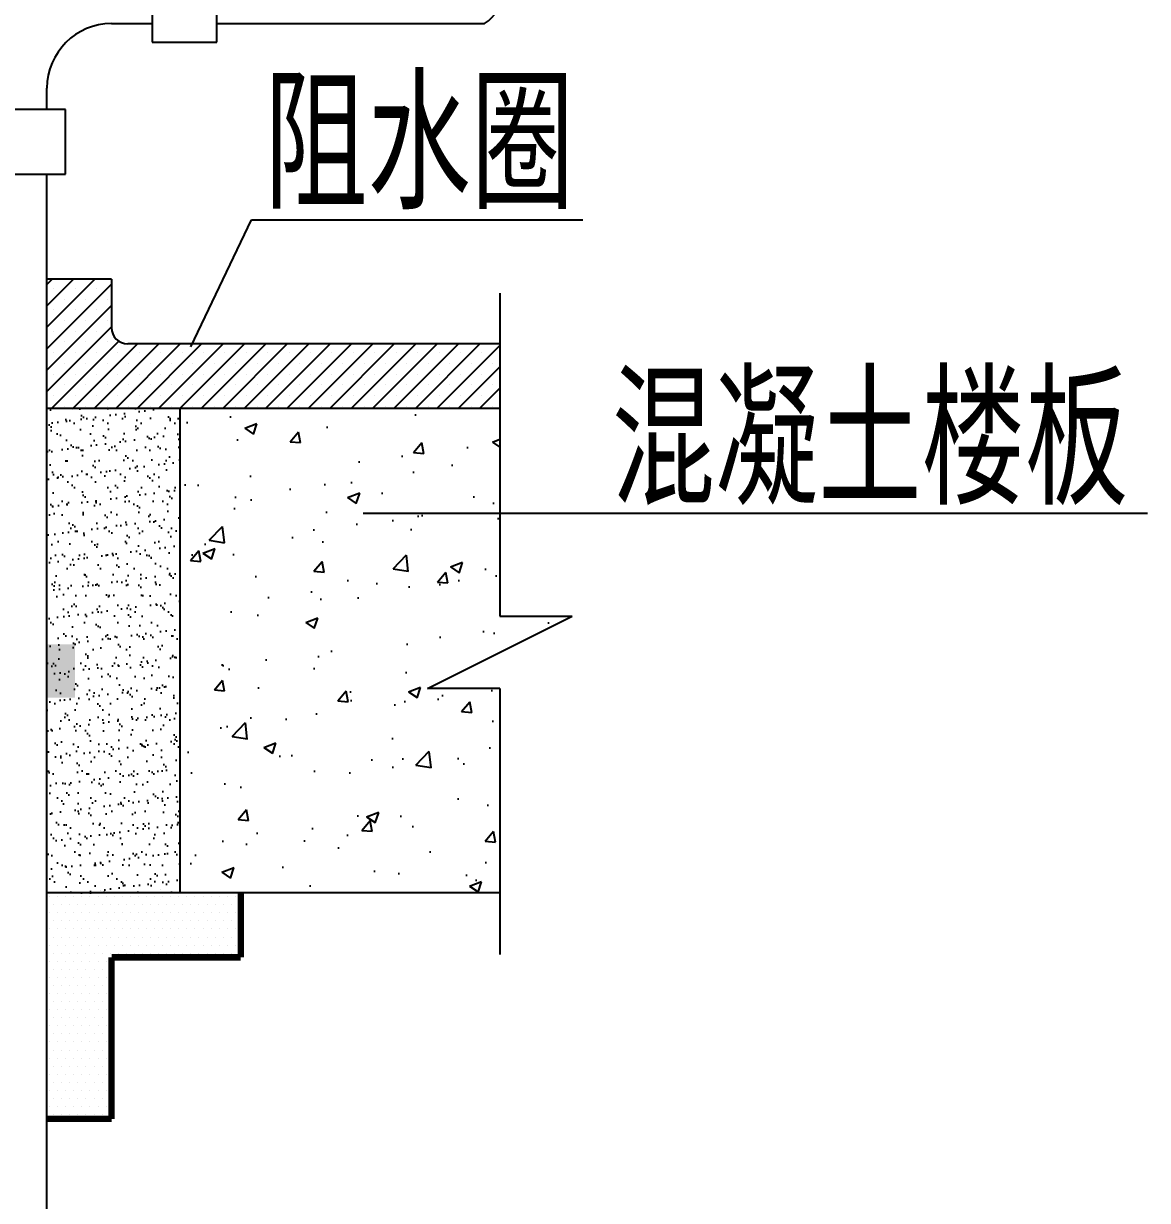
# Model space of a CAD drawing. Extents: x 1616582 to 1680868, y -138606 to -93201.
# Drawn here: x 1628031 to 1633252, y -130893 to -125426 of the extents above; entities that cross this region are included whole.
import ezdxf

# ---------------------------------------------------------------- set-up
doc = ezdxf.new("R2010")
doc.units = 0
doc.header["$LTSCALE"] = 35
doc.header["$MEASUREMENT"] = 0
doc.layers.get('0').update_dxf_attribs({"linetype": 'CONTINUOUS'})
for name, color, linetype in [('0P', 7, 'CONTINUOUS'), ('HZ', 3, 'CONTINUOUS'), ('WALL', 51, 'CONTINUOUS')]:
    doc.layers.add(name, color=color, linetype=linetype)
doc.styles.add('HZ', font='romant.shx', dxfattribs={"width": 0.8, "bigfont": 'hztxt.shx'})

msp = doc.modelspace()

# ---------------------------------------------------------------- hatches: boundary and pattern name
at = {"layer": '0P'}
h = msp.add_hatch(dxfattribs=at)
h.set_pattern_fill('AR-CONC', color=256, scale=80, style=0)
h.set_pattern_definition([(50, (-64729.44, -33630.75), (573.80815, -50.20171), [60, -660]), (355, (-64729.44, -33630.75), (-111.00107, 601.7537), [48, -528]), (100.4514, (-64681.6, -33634.93), (462.8075, 551.55163), [50.99215, -560.91369]), (46.1842, (-64729.44, -33470.75), (853.79284, -132.4152), [90, -990]), (96.6356, (-64658.3, -33481.8), (747.73016, 779.2943), [76.48823, -841.3704]), (351.1842, (-64729.44, -33470.75), (747.72956, 779.2949), [72, -792]), (21, (-64649.44, -33510.75), (477.52564, -322.09511), [60, -660]), (326, (-64649.44, -33510.75), (194.65227, 580.12004), [48, -528]), (71.4514, (-64609.65, -33537.6), (672.1781, 258.0244), [50.99215, -560.91369]), (37.5, (-64729.44, -33630.75), (9.727884, 266.315083), [0, -521.6, 0, -536, 0, -530]), (7.5, (-64729.44, -33630.75), (210.45563, 315.52937), [0, -305.6, 0, -509.6, 0, -202]), (327.5, (-64907.84, -33630.75), (427.05795, -18.043897), [0, -200, 0, -624, 0, -828]), (317.5, (-64987.84, -33630.75), (466.548935, 80.083986), [0, -260, 0, -414.4, 0, -588])])
h.paths.add_polyline_path([(1626194.8, -127213.5), (1624806, -127213.5), (1624806, -128178), (1625142, -128178), (1624522.7, -128487.6), (1624496.4, -128514), (1624806, -128514), (1624806, -129463.5), (1626194.8, -129463.5)])
h.paths.add_polyline_path([(1629906.8, -128514), (1630578.8, -128178), (1630242.8, -128178), (1630242.8, -127213.5), (1628757.2, -127213.5), (1628757.2, -129463.5), (1630242.8, -129463.5), (1630242.8, -128514)])
h = msp.add_hatch(dxfattribs=at)
h.set_pattern_fill('AR-SAND', color=256, scale=50, style=0)
h.set_pattern_definition([(37.5, (-64729.444, -33630.75), (-3.149668, 96.3411885), [0, -76, 0, -85, 0, -81.25]), (7.5, (-64729.44, -33630.75), (88.488835, 141.107303), [0, -41, 0, -68.5, 0, -26.25]), (327.5, (-64790.944, -33630.75), (155.707093, 0.2829527), [0, -25, 0, -90, 0, -117.5]), (317.5, (-64790.94, -33630.75), (150.30633, 43.883778), [0, -12.5, 0, -59, 0, -67.5])])
h.paths.add_polyline_path([(1626194.8, -129463.5), (1626812.3, -129463.5), (1626812.3, -127213.5), (1626194.8, -127213.5)])
h.paths.add_polyline_path([(1628757.2, -127213.5), (1628139.8, -127213.5), (1628139.8, -129463.5), (1628757.2, -129463.5)])
msp.add_hatch(color=256, dxfattribs=at).paths.add_polyline_path([(1628269.3, -128309), (1628139.5, -128309), (1628139.5, -128557.2), (1628269.3, -128557.2)])

# ---------------------------------------------------------------- linework, layer by layer
for p, q in [((1628808, -126926.7), (1629090.1, -126337.6)), ((1629090.1, -126337.6), (1630629.2, -126337.6)), ((1629607.9, -127700.1), (1633251.6, -127700.1))]:
    msp.add_line(p, q)
msp.add_arc((1630083.4, -125280.1), 170.3, 301.3018, 58.6982)
for p, q in [((1628628.6, -124712.3), (1628628.6, -125512.3)), ((1628928.6, -125512.3), (1628928.6, -124712.3)), ((1628439.8, -125425.6), (1628628.6, -125425.6)), ((1628928.6, -125425.6), (1630171.9, -125425.6)), ((1628628.6, -125512.3), (1628928.6, -125512.3)), ((1628139.8, -125825.6), (1628139.8, -125725.6)), ((1628226, -125825.6), (1626726, -125825.6)), ((1628226, -126125.6), (1628226, -125825.6)), ((1626726, -126125.6), (1628226, -126125.6)), ((1628139.8, -131034.3), (1628139.8, -126125.6)), ((1628757.2, -127213.5), (1628757.2, -129463.5))]:
    msp.add_line(p, q, dxfattribs=at)
msp.add_arc((1628439.8, -125725.6), 300, 90, 180, dxfattribs=at)
at = {"layer": 'WALL'}
for p, q in [((1628439.8, -126613.5), (1628139.8, -126613.5)), ((1628139.8, -126637.7), (1628163.9, -126613.5)), ((1628139.8, -126737.1), (1628263.4, -126613.5)), ((1628139.8, -126836.6), (1628362.8, -126613.5)), ((1628439.8, -126613.5), (1628439.8, -126838.5)), ((1628139.8, -126936), (1628439.8, -126636)), ((1628170.9, -126656.2), (1628170.9, -126656.2)), ((1628270.4, -126656.2), (1628270.4, -126656.2)), ((1628369.8, -126656.2), (1628369.8, -126656.2)), ((1628220.7, -126705.9), (1628220.7, -126705.9)), ((1628320.1, -126705.9), (1628320.1, -126705.9)), ((1628419.5, -126705.9), (1628419.5, -126705.9)), ((1630242.8, -126678.8), (1630242.8, -128178)), ((1628139.8, -127035.4), (1628439.8, -126735.4)), ((1628170.9, -126755.7), (1628170.9, -126755.7)), ((1628270.4, -126755.7), (1628270.4, -126755.7)), ((1628369.8, -126755.7), (1628369.8, -126755.7)), ((1628139.8, -127134.9), (1628439.8, -126834.9)), ((1628220.7, -126805.4), (1628220.7, -126805.4)), ((1628320.1, -126805.4), (1628320.1, -126805.4)), ((1628419.5, -126805.4), (1628419.5, -126805.4)), ((1628170.9, -126855.1), (1628170.9, -126855.1)), ((1628270.4, -126855.1), (1628270.4, -126855.1)), ((1628369.8, -126855.1), (1628369.8, -126855.1)), ((1628160.6, -127213.5), (1628473.2, -126900.9)), ((1628220.7, -126904.8), (1628220.7, -126904.8)), ((1628260, -127213.5), (1628560, -126913.5)), ((1628320.1, -126904.8), (1628320.1, -126904.8)), ((1628359.4, -127213.5), (1628659.4, -126913.5)), ((1628419.5, -126904.8), (1628419.5, -126904.8)), ((1628458.9, -127213.5), (1628758.9, -126913.5)), ((1630242.8, -126913.5), (1628514.8, -126913.5)), ((1628558.3, -127213.5), (1628858.3, -126913.5)), ((1628657.7, -127213.5), (1628957.7, -126913.5)), ((1628757.2, -127213.5), (1629057.2, -126913.5)), ((1628856.6, -127213.5), (1629156.6, -126913.5)), ((1628956.1, -127213.5), (1629256.1, -126913.5)), ((1629055.5, -127213.5), (1629355.5, -126913.5)), ((1629154.9, -127213.5), (1629454.9, -126913.5)), ((1629254.4, -127213.5), (1629554.4, -126913.5)), ((1629353.8, -127213.5), (1629653.8, -126913.5)), ((1629453.2, -127213.5), (1629753.2, -126913.5)), ((1629552.7, -127213.5), (1629852.7, -126913.5)), ((1629652.1, -127213.5), (1629952.1, -126913.5)), ((1629751.6, -127213.5), (1630051.6, -126913.5)), ((1629851, -127213.5), (1630151, -126913.5)), ((1629950.4, -127213.5), (1630242.8, -126921.2)), ((1628170.9, -126954.5), (1628170.9, -126954.5)), ((1628270.4, -126954.5), (1628270.4, -126954.5)), ((1628369.8, -126954.5), (1628369.8, -126954.5)), ((1628469.3, -126954.5), (1628469.3, -126954.5)), ((1628568.7, -126954.5), (1628568.7, -126954.5)), ((1628668.1, -126954.5), (1628668.1, -126954.5)), ((1628767.6, -126954.5), (1628767.6, -126954.5)), ((1628867, -126954.5), (1628867, -126954.5)), ((1628966.4, -126954.5), (1628966.4, -126954.5)), ((1629065.9, -126954.5), (1629065.9, -126954.5)), ((1629165.3, -126954.5), (1629165.3, -126954.5)), ((1629264.7, -126954.5), (1629264.7, -126954.5)), ((1629364.2, -126954.5), (1629364.2, -126954.5)), ((1629463.6, -126954.5), (1629463.6, -126954.5)), ((1629563.1, -126954.5), (1629563.1, -126954.5)), ((1629662.5, -126954.5), (1629662.5, -126954.5)), ((1629761.9, -126954.5), (1629761.9, -126954.5)), ((1629861.4, -126954.5), (1629861.4, -126954.5)), ((1629960.8, -126954.5), (1629960.8, -126954.5)), ((1630060.2, -126954.5), (1630060.2, -126954.5)), ((1630159.7, -126954.5), (1630159.7, -126954.5)), ((1628170.9, -127054), (1628170.9, -127054)), ((1628220.7, -127004.3), (1628220.7, -127004.3)), ((1628270.4, -127054), (1628270.4, -127054)), ((1628320.1, -127004.3), (1628320.1, -127004.3)), ((1628369.8, -127054), (1628369.8, -127054)), ((1628419.5, -127004.3), (1628419.5, -127004.3)), ((1628469.3, -127054), (1628469.3, -127054)), ((1628519, -127004.3), (1628519, -127004.3)), ((1628568.7, -127054), (1628568.7, -127054)), ((1628618.4, -127004.3), (1628618.4, -127004.3)), ((1628668.1, -127054), (1628668.1, -127054)), ((1628717.8, -127004.3), (1628717.8, -127004.3)), ((1628767.6, -127054), (1628767.6, -127054)), ((1628817.3, -127004.3), (1628817.3, -127004.3)), ((1628867, -127054), (1628867, -127054)), ((1628916.7, -127004.3), (1628916.7, -127004.3)), ((1628966.4, -127054), (1628966.4, -127054)), ((1629016.2, -127004.3), (1629016.2, -127004.3)), ((1629065.9, -127054), (1629065.9, -127054)), ((1629115.6, -127004.3), (1629115.6, -127004.3)), ((1629165.3, -127054), (1629165.3, -127054)), ((1629215, -127004.3), (1629215, -127004.3)), ((1629264.7, -127054), (1629264.7, -127054)), ((1629314.5, -127004.3), (1629314.5, -127004.3)), ((1629364.2, -127054), (1629364.2, -127054)), ((1629413.9, -127004.3), (1629413.9, -127004.3)), ((1629463.6, -127054), (1629463.6, -127054)), ((1629513.3, -127004.3), (1629513.3, -127004.3)), ((1629563.1, -127054), (1629563.1, -127054)), ((1629612.8, -127004.3), (1629612.8, -127004.3)), ((1629662.5, -127054), (1629662.5, -127054)), ((1629712.2, -127004.3), (1629712.2, -127004.3)), ((1629761.9, -127054), (1629761.9, -127054)), ((1629811.6, -127004.3), (1629811.6, -127004.3)), ((1629861.4, -127054), (1629861.4, -127054)), ((1629911.1, -127004.3), (1629911.1, -127004.3)), ((1629960.8, -127054), (1629960.8, -127054)), ((1630010.5, -127004.3), (1630010.5, -127004.3)), ((1630049.9, -127213.5), (1630242.8, -127020.6)), ((1630060.2, -127054), (1630060.2, -127054)), ((1630110, -127004.3), (1630110, -127004.3)), ((1630159.7, -127054), (1630159.7, -127054)), ((1630209.4, -127004.3), (1630209.4, -127004.3)), ((1628220.7, -127103.7), (1628220.7, -127103.7)), ((1628320.1, -127103.7), (1628320.1, -127103.7)), ((1628419.5, -127103.7), (1628419.5, -127103.7)), ((1628519, -127103.7), (1628519, -127103.7)), ((1628618.4, -127103.7), (1628618.4, -127103.7)), ((1628717.8, -127103.7), (1628717.8, -127103.7)), ((1628817.3, -127103.7), (1628817.3, -127103.7)), ((1628916.7, -127103.7), (1628916.7, -127103.7)), ((1629016.2, -127103.7), (1629016.2, -127103.7)), ((1629115.6, -127103.7), (1629115.6, -127103.7)), ((1629215, -127103.7), (1629215, -127103.7)), ((1629314.5, -127103.7), (1629314.5, -127103.7)), ((1629413.9, -127103.7), (1629413.9, -127103.7)), ((1629513.3, -127103.7), (1629513.3, -127103.7)), ((1629612.8, -127103.7), (1629612.8, -127103.7)), ((1629712.2, -127103.7), (1629712.2, -127103.7)), ((1629811.6, -127103.7), (1629811.6, -127103.7)), ((1629911.1, -127103.7), (1629911.1, -127103.7)), ((1630010.5, -127103.7), (1630010.5, -127103.7)), ((1630110, -127103.7), (1630110, -127103.7)), ((1630209.4, -127103.7), (1630209.4, -127103.7)), ((1628170.9, -127153.4), (1628170.9, -127153.4)), ((1628270.4, -127153.4), (1628270.4, -127153.4)), ((1628369.8, -127153.4), (1628369.8, -127153.4)), ((1628469.3, -127153.4), (1628469.3, -127153.4)), ((1628568.7, -127153.4), (1628568.7, -127153.4)), ((1628668.1, -127153.4), (1628668.1, -127153.4)), ((1628767.6, -127153.4), (1628767.6, -127153.4)), ((1628867, -127153.4), (1628867, -127153.4)), ((1628966.4, -127153.4), (1628966.4, -127153.4)), ((1629065.9, -127153.4), (1629065.9, -127153.4)), ((1629165.3, -127153.4), (1629165.3, -127153.4)), ((1629264.7, -127153.4), (1629264.7, -127153.4)), ((1629364.2, -127153.4), (1629364.2, -127153.4)), ((1629463.6, -127153.4), (1629463.6, -127153.4)), ((1629563.1, -127153.4), (1629563.1, -127153.4)), ((1629662.5, -127153.4), (1629662.5, -127153.4)), ((1629761.9, -127153.4), (1629761.9, -127153.4)), ((1629861.4, -127153.4), (1629861.4, -127153.4)), ((1629960.8, -127153.4), (1629960.8, -127153.4)), ((1630060.2, -127153.4), (1630060.2, -127153.4)), ((1630149.3, -127213.5), (1630242.8, -127120.1)), ((1630159.7, -127153.4), (1630159.7, -127153.4)), ((1630242.8, -127213.5), (1628139.8, -127213.5)), ((1628220.7, -127203.1), (1628220.7, -127203.1)), ((1628320.1, -127203.1), (1628320.1, -127203.1)), ((1628419.5, -127203.1), (1628419.5, -127203.1)), ((1628519, -127203.1), (1628519, -127203.1)), ((1628618.4, -127203.1), (1628618.4, -127203.1)), ((1628717.8, -127203.1), (1628717.8, -127203.1)), ((1628817.3, -127203.1), (1628817.3, -127203.1)), ((1628916.7, -127203.1), (1628916.7, -127203.1)), ((1629016.2, -127203.1), (1629016.2, -127203.1)), ((1629115.6, -127203.1), (1629115.6, -127203.1)), ((1629215, -127203.1), (1629215, -127203.1)), ((1629314.5, -127203.1), (1629314.5, -127203.1)), ((1629413.9, -127203.1), (1629413.9, -127203.1)), ((1629513.3, -127203.1), (1629513.3, -127203.1)), ((1629612.8, -127203.1), (1629612.8, -127203.1)), ((1629712.2, -127203.1), (1629712.2, -127203.1)), ((1629811.6, -127203.1), (1629811.6, -127203.1)), ((1629911.1, -127203.1), (1629911.1, -127203.1)), ((1630010.5, -127203.1), (1630010.5, -127203.1)), ((1630110, -127203.1), (1630110, -127203.1)), ((1630209.4, -127203.1), (1630209.4, -127203.1)), ((1628259, -127220.2), (1628259, -127220.2)), ((1629906.8, -128514), (1630578.8, -128178)), ((1630242.8, -128178), (1630578.8, -128178)), ((1630277.8, -128328.1), (1630277.8, -128328.1)), ((1630242.8, -128514), (1629906.8, -128514)), ((1630242.8, -128514), (1630242.8, -129750.6)), ((1628387.4, -129450.7), (1628387.4, -129450.7)), ((1628667.6, -129450.2), (1628667.6, -129450.2)), ((1630242.8, -129463.5), (1628139.8, -129463.5)), ((1628152.1, -129481.3), (1628152.1, -129481.3)), ((1628189.6, -129481.3), (1628189.6, -129481.3)), ((1628227.1, -129481.3), (1628227.1, -129481.3)), ((1628264.6, -129481.3), (1628264.6, -129481.3)), ((1628302.1, -129481.3), (1628302.1, -129481.3)), ((1628339.6, -129481.3), (1628339.6, -129481.3)), ((1628377.1, -129481.3), (1628377.1, -129481.3)), ((1628414.6, -129481.3), (1628414.6, -129481.3)), ((1628452.1, -129481.3), (1628452.1, -129481.3)), ((1628489.6, -129481.3), (1628489.6, -129481.3)), ((1628527.1, -129481.3), (1628527.1, -129481.3)), ((1628564.6, -129481.3), (1628564.6, -129481.3)), ((1628602.1, -129481.3), (1628602.1, -129481.3)), ((1628639.6, -129481.3), (1628639.6, -129481.3)), ((1628677.1, -129481.3), (1628677.1, -129481.3)), ((1628714.6, -129481.3), (1628714.6, -129481.3)), ((1628752.1, -129481.3), (1628752.1, -129481.3)), ((1628789.6, -129481.3), (1628789.6, -129481.3)), ((1628827.1, -129481.3), (1628827.1, -129481.3)), ((1628864.6, -129481.3), (1628864.6, -129481.3)), ((1628902.1, -129481.3), (1628902.1, -129481.3)), ((1628939.6, -129481.3), (1628939.6, -129481.3)), ((1628977.1, -129481.3), (1628977.1, -129481.3)), ((1629014.6, -129481.3), (1629014.6, -129481.3)), ((1628152.1, -129556.3), (1628152.1, -129556.3)), ((1628170.8, -129518.8), (1628170.8, -129518.8)), ((1628189.6, -129556.3), (1628189.6, -129556.3)), ((1628208.3, -129518.8), (1628208.3, -129518.8)), ((1628227.1, -129556.3), (1628227.1, -129556.3)), ((1628245.8, -129518.8), (1628245.8, -129518.8)), ((1628264.6, -129556.3), (1628264.6, -129556.3)), ((1628283.3, -129518.8), (1628283.3, -129518.8)), ((1628302.1, -129556.3), (1628302.1, -129556.3)), ((1628320.8, -129518.8), (1628320.8, -129518.8)), ((1628339.6, -129556.3), (1628339.6, -129556.3)), ((1628358.3, -129518.8), (1628358.3, -129518.8)), ((1628377.1, -129556.3), (1628377.1, -129556.3)), ((1628395.8, -129518.8), (1628395.8, -129518.8)), ((1628414.6, -129556.3), (1628414.6, -129556.3)), ((1628433.3, -129518.8), (1628433.3, -129518.8)), ((1628452.1, -129556.3), (1628452.1, -129556.3)), ((1628470.8, -129518.8), (1628470.8, -129518.8)), ((1628489.6, -129556.3), (1628489.6, -129556.3)), ((1628508.3, -129518.8), (1628508.3, -129518.8)), ((1628527.1, -129556.3), (1628527.1, -129556.3)), ((1628545.8, -129518.8), (1628545.8, -129518.8)), ((1628564.6, -129556.3), (1628564.6, -129556.3)), ((1628583.3, -129518.8), (1628583.3, -129518.8)), ((1628602.1, -129556.3), (1628602.1, -129556.3)), ((1628620.8, -129518.8), (1628620.8, -129518.8)), ((1628639.6, -129556.3), (1628639.6, -129556.3)), ((1628658.3, -129518.8), (1628658.3, -129518.8)), ((1628677.1, -129556.3), (1628677.1, -129556.3)), ((1628695.8, -129518.8), (1628695.8, -129518.8)), ((1628714.6, -129556.3), (1628714.6, -129556.3)), ((1628733.3, -129518.8), (1628733.3, -129518.8)), ((1628752.1, -129556.3), (1628752.1, -129556.3)), ((1628770.8, -129518.8), (1628770.8, -129518.8)), ((1628789.6, -129556.3), (1628789.6, -129556.3)), ((1628808.3, -129518.8), (1628808.3, -129518.8)), ((1628827.1, -129556.3), (1628827.1, -129556.3)), ((1628845.8, -129518.8), (1628845.8, -129518.8)), ((1628864.6, -129556.3), (1628864.6, -129556.3)), ((1628883.3, -129518.8), (1628883.3, -129518.8)), ((1628902.1, -129556.3), (1628902.1, -129556.3)), ((1628920.8, -129518.8), (1628920.8, -129518.8)), ((1628939.6, -129556.3), (1628939.6, -129556.3)), ((1628958.3, -129518.8), (1628958.3, -129518.8)), ((1628977.1, -129556.3), (1628977.1, -129556.3)), ((1628995.8, -129518.8), (1628995.8, -129518.8)), ((1629014.6, -129556.3), (1629014.6, -129556.3)), ((1629033.3, -129518.8), (1629033.3, -129518.8)), ((1628170.8, -129593.8), (1628170.8, -129593.8)), ((1628208.3, -129593.8), (1628208.3, -129593.8)), ((1628245.8, -129593.8), (1628245.8, -129593.8)), ((1628283.3, -129593.8), (1628283.3, -129593.8)), ((1628320.8, -129593.8), (1628320.8, -129593.8)), ((1628358.3, -129593.8), (1628358.3, -129593.8)), ((1628395.8, -129593.8), (1628395.8, -129593.8)), ((1628433.3, -129593.8), (1628433.3, -129593.8)), ((1628470.8, -129593.8), (1628470.8, -129593.8)), ((1628508.3, -129593.8), (1628508.3, -129593.8)), ((1628545.8, -129593.8), (1628545.8, -129593.8)), ((1628583.3, -129593.8), (1628583.3, -129593.8)), ((1628620.8, -129593.8), (1628620.8, -129593.8)), ((1628658.3, -129593.8), (1628658.3, -129593.8)), ((1628695.8, -129593.8), (1628695.8, -129593.8)), ((1628733.3, -129593.8), (1628733.3, -129593.8)), ((1628770.8, -129593.8), (1628770.8, -129593.8)), ((1628808.3, -129593.8), (1628808.3, -129593.8)), ((1628845.8, -129593.8), (1628845.8, -129593.8)), ((1628883.3, -129593.8), (1628883.3, -129593.8)), ((1628920.8, -129593.8), (1628920.8, -129593.8)), ((1628958.3, -129593.8), (1628958.3, -129593.8)), ((1628995.8, -129593.8), (1628995.8, -129593.8)), ((1629033.3, -129593.8), (1629033.3, -129593.8)), ((1628152.1, -129631.3), (1628152.1, -129631.3)), ((1628170.8, -129668.8), (1628170.8, -129668.8)), ((1628189.6, -129631.3), (1628189.6, -129631.3)), ((1628208.3, -129668.8), (1628208.3, -129668.8)), ((1628227.1, -129631.3), (1628227.1, -129631.3)), ((1628245.8, -129668.8), (1628245.8, -129668.8)), ((1628264.6, -129631.3), (1628264.6, -129631.3)), ((1628283.3, -129668.8), (1628283.3, -129668.8)), ((1628302.1, -129631.3), (1628302.1, -129631.3)), ((1628320.8, -129668.8), (1628320.8, -129668.8)), ((1628339.6, -129631.3), (1628339.6, -129631.3)), ((1628358.3, -129668.8), (1628358.3, -129668.8)), ((1628377.1, -129631.3), (1628377.1, -129631.3)), ((1628395.8, -129668.8), (1628395.8, -129668.8)), ((1628414.6, -129631.3), (1628414.6, -129631.3)), ((1628433.3, -129668.8), (1628433.3, -129668.8)), ((1628452.1, -129631.3), (1628452.1, -129631.3)), ((1628470.8, -129668.8), (1628470.8, -129668.8)), ((1628489.6, -129631.3), (1628489.6, -129631.3)), ((1628508.3, -129668.8), (1628508.3, -129668.8)), ((1628527.1, -129631.3), (1628527.1, -129631.3)), ((1628545.8, -129668.8), (1628545.8, -129668.8)), ((1628564.6, -129631.3), (1628564.6, -129631.3)), ((1628583.3, -129668.8), (1628583.3, -129668.8)), ((1628602.1, -129631.3), (1628602.1, -129631.3)), ((1628620.8, -129668.8), (1628620.8, -129668.8)), ((1628639.6, -129631.3), (1628639.6, -129631.3)), ((1628658.3, -129668.8), (1628658.3, -129668.8)), ((1628677.1, -129631.3), (1628677.1, -129631.3)), ((1628695.8, -129668.8), (1628695.8, -129668.8)), ((1628714.6, -129631.3), (1628714.6, -129631.3)), ((1628733.3, -129668.8), (1628733.3, -129668.8)), ((1628752.1, -129631.3), (1628752.1, -129631.3)), ((1628770.8, -129668.8), (1628770.8, -129668.8)), ((1628789.6, -129631.3), (1628789.6, -129631.3)), ((1628808.3, -129668.8), (1628808.3, -129668.8)), ((1628827.1, -129631.3), (1628827.1, -129631.3)), ((1628845.8, -129668.8), (1628845.8, -129668.8)), ((1628864.6, -129631.3), (1628864.6, -129631.3)), ((1628883.3, -129668.8), (1628883.3, -129668.8)), ((1628902.1, -129631.3), (1628902.1, -129631.3)), ((1628920.8, -129668.8), (1628920.8, -129668.8)), ((1628939.6, -129631.3), (1628939.6, -129631.3)), ((1628958.3, -129668.8), (1628958.3, -129668.8)), ((1628977.1, -129631.3), (1628977.1, -129631.3)), ((1628995.8, -129668.8), (1628995.8, -129668.8)), ((1629014.6, -129631.3), (1629014.6, -129631.3)), ((1629033.3, -129668.8), (1629033.3, -129668.8)), ((1628152.1, -129706.3), (1628152.1, -129706.3)), ((1628189.6, -129706.3), (1628189.6, -129706.3)), ((1628227.1, -129706.3), (1628227.1, -129706.3)), ((1628264.6, -129706.3), (1628264.6, -129706.3)), ((1628302.1, -129706.3), (1628302.1, -129706.3)), ((1628339.6, -129706.3), (1628339.6, -129706.3)), ((1628377.1, -129706.3), (1628377.1, -129706.3)), ((1628414.6, -129706.3), (1628414.6, -129706.3)), ((1628452.1, -129706.3), (1628452.1, -129706.3)), ((1628489.6, -129706.3), (1628489.6, -129706.3)), ((1628527.1, -129706.3), (1628527.1, -129706.3)), ((1628564.6, -129706.3), (1628564.6, -129706.3)), ((1628602.1, -129706.3), (1628602.1, -129706.3)), ((1628639.6, -129706.3), (1628639.6, -129706.3)), ((1628677.1, -129706.3), (1628677.1, -129706.3)), ((1628714.6, -129706.3), (1628714.6, -129706.3)), ((1628752.1, -129706.3), (1628752.1, -129706.3)), ((1628789.6, -129706.3), (1628789.6, -129706.3)), ((1628827.1, -129706.3), (1628827.1, -129706.3)), ((1628864.6, -129706.3), (1628864.6, -129706.3)), ((1628902.1, -129706.3), (1628902.1, -129706.3)), ((1628939.6, -129706.3), (1628939.6, -129706.3)), ((1628977.1, -129706.3), (1628977.1, -129706.3)), ((1629014.6, -129706.3), (1629014.6, -129706.3)), ((1628152.1, -129781.3), (1628152.1, -129781.3)), ((1628170.8, -129743.8), (1628170.8, -129743.8)), ((1628189.6, -129781.3), (1628189.6, -129781.3)), ((1628208.3, -129743.8), (1628208.3, -129743.8)), ((1628227.1, -129781.3), (1628227.1, -129781.3)), ((1628245.8, -129743.8), (1628245.8, -129743.8)), ((1628264.6, -129781.3), (1628264.6, -129781.3)), ((1628283.3, -129743.8), (1628283.3, -129743.8)), ((1628302.1, -129781.3), (1628302.1, -129781.3)), ((1628320.8, -129743.8), (1628320.8, -129743.8)), ((1628339.6, -129781.3), (1628339.6, -129781.3)), ((1628358.3, -129743.8), (1628358.3, -129743.8)), ((1628377.1, -129781.3), (1628377.1, -129781.3)), ((1628395.8, -129743.8), (1628395.8, -129743.8)), ((1628414.6, -129781.3), (1628414.6, -129781.3)), ((1628433.3, -129743.8), (1628433.3, -129743.8)), ((1628470.8, -129743.8), (1628470.8, -129743.8)), ((1628508.3, -129743.8), (1628508.3, -129743.8)), ((1628545.8, -129743.8), (1628545.8, -129743.8)), ((1628583.3, -129743.8), (1628583.3, -129743.8)), ((1628620.8, -129743.8), (1628620.8, -129743.8)), ((1628658.3, -129743.8), (1628658.3, -129743.8)), ((1628695.8, -129743.8), (1628695.8, -129743.8)), ((1628733.3, -129743.8), (1628733.3, -129743.8)), ((1628770.8, -129743.8), (1628770.8, -129743.8)), ((1628808.3, -129743.8), (1628808.3, -129743.8)), ((1628845.8, -129743.8), (1628845.8, -129743.8)), ((1628883.3, -129743.8), (1628883.3, -129743.8)), ((1628920.8, -129743.8), (1628920.8, -129743.8)), ((1628958.3, -129743.8), (1628958.3, -129743.8)), ((1628995.8, -129743.8), (1628995.8, -129743.8)), ((1629033.3, -129743.8), (1629033.3, -129743.8)), ((1628170.8, -129818.8), (1628170.8, -129818.8)), ((1628208.3, -129818.8), (1628208.3, -129818.8)), ((1628245.8, -129818.8), (1628245.8, -129818.8)), ((1628283.3, -129818.8), (1628283.3, -129818.8)), ((1628320.8, -129818.8), (1628320.8, -129818.8)), ((1628358.3, -129818.8), (1628358.3, -129818.8)), ((1628395.8, -129818.8), (1628395.8, -129818.8)), ((1628433.3, -129818.8), (1628433.3, -129818.8)), ((1628152.1, -129856.3), (1628152.1, -129856.3)), ((1628170.8, -129893.8), (1628170.8, -129893.8)), ((1628189.6, -129856.3), (1628189.6, -129856.3)), ((1628208.3, -129893.8), (1628208.3, -129893.8)), ((1628227.1, -129856.3), (1628227.1, -129856.3)), ((1628245.8, -129893.8), (1628245.8, -129893.8)), ((1628264.6, -129856.3), (1628264.6, -129856.3)), ((1628283.3, -129893.8), (1628283.3, -129893.8)), ((1628302.1, -129856.3), (1628302.1, -129856.3)), ((1628320.8, -129893.8), (1628320.8, -129893.8)), ((1628339.6, -129856.3), (1628339.6, -129856.3)), ((1628358.3, -129893.8), (1628358.3, -129893.8)), ((1628377.1, -129856.3), (1628377.1, -129856.3)), ((1628395.8, -129893.8), (1628395.8, -129893.8)), ((1628414.6, -129856.3), (1628414.6, -129856.3)), ((1628433.3, -129893.8), (1628433.3, -129893.8)), ((1628152.1, -129931.3), (1628152.1, -129931.3)), ((1628189.6, -129931.3), (1628189.6, -129931.3)), ((1628227.1, -129931.3), (1628227.1, -129931.3)), ((1628264.6, -129931.3), (1628264.6, -129931.3)), ((1628302.1, -129931.3), (1628302.1, -129931.3)), ((1628339.6, -129931.3), (1628339.6, -129931.3)), ((1628377.1, -129931.3), (1628377.1, -129931.3)), ((1628414.6, -129931.3), (1628414.6, -129931.3)), ((1628152.1, -130006.3), (1628152.1, -130006.3)), ((1628170.8, -129968.8), (1628170.8, -129968.8)), ((1628189.6, -130006.3), (1628189.6, -130006.3)), ((1628208.3, -129968.8), (1628208.3, -129968.8)), ((1628227.1, -130006.3), (1628227.1, -130006.3)), ((1628245.8, -129968.8), (1628245.8, -129968.8)), ((1628264.6, -130006.3), (1628264.6, -130006.3)), ((1628283.3, -129968.8), (1628283.3, -129968.8)), ((1628302.1, -130006.3), (1628302.1, -130006.3)), ((1628320.8, -129968.8), (1628320.8, -129968.8)), ((1628339.6, -130006.3), (1628339.6, -130006.3)), ((1628358.3, -129968.8), (1628358.3, -129968.8)), ((1628377.1, -130006.3), (1628377.1, -130006.3)), ((1628395.8, -129968.8), (1628395.8, -129968.8)), ((1628414.6, -130006.3), (1628414.6, -130006.3)), ((1628433.3, -129968.8), (1628433.3, -129968.8)), ((1628170.8, -130043.8), (1628170.8, -130043.8)), ((1628208.3, -130043.8), (1628208.3, -130043.8)), ((1628245.8, -130043.8), (1628245.8, -130043.8)), ((1628283.3, -130043.8), (1628283.3, -130043.8)), ((1628320.8, -130043.8), (1628320.8, -130043.8)), ((1628358.3, -130043.8), (1628358.3, -130043.8)), ((1628395.8, -130043.8), (1628395.8, -130043.8)), ((1628433.3, -130043.8), (1628433.3, -130043.8)), ((1628152.1, -130081.3), (1628152.1, -130081.3)), ((1628189.6, -130081.3), (1628189.6, -130081.3)), ((1628227.1, -130081.3), (1628227.1, -130081.3)), ((1628264.6, -130081.3), (1628264.6, -130081.3)), ((1628302.1, -130081.3), (1628302.1, -130081.3)), ((1628339.6, -130081.3), (1628339.6, -130081.3)), ((1628377.1, -130081.3), (1628377.1, -130081.3)), ((1628414.6, -130081.3), (1628414.6, -130081.3)), ((1628152.1, -130156.3), (1628152.1, -130156.3)), ((1628170.8, -130118.8), (1628170.8, -130118.8)), ((1628189.6, -130156.3), (1628189.6, -130156.3)), ((1628208.3, -130118.8), (1628208.3, -130118.8)), ((1628227.1, -130156.3), (1628227.1, -130156.3)), ((1628245.8, -130118.8), (1628245.8, -130118.8)), ((1628264.6, -130156.3), (1628264.6, -130156.3)), ((1628283.3, -130118.8), (1628283.3, -130118.8)), ((1628302.1, -130156.3), (1628302.1, -130156.3)), ((1628320.8, -130118.8), (1628320.8, -130118.8)), ((1628339.6, -130156.3), (1628339.6, -130156.3)), ((1628358.3, -130118.8), (1628358.3, -130118.8)), ((1628377.1, -130156.3), (1628377.1, -130156.3)), ((1628395.8, -130118.8), (1628395.8, -130118.8)), ((1628414.6, -130156.3), (1628414.6, -130156.3)), ((1628433.3, -130118.8), (1628433.3, -130118.8)), ((1628170.8, -130193.8), (1628170.8, -130193.8)), ((1628208.3, -130193.8), (1628208.3, -130193.8)), ((1628245.8, -130193.8), (1628245.8, -130193.8)), ((1628283.3, -130193.8), (1628283.3, -130193.8)), ((1628320.8, -130193.8), (1628320.8, -130193.8)), ((1628358.3, -130193.8), (1628358.3, -130193.8)), ((1628395.8, -130193.8), (1628395.8, -130193.8)), ((1628433.3, -130193.8), (1628433.3, -130193.8)), ((1628152.1, -130231.3), (1628152.1, -130231.3)), ((1628170.8, -130268.8), (1628170.8, -130268.8)), ((1628189.6, -130231.3), (1628189.6, -130231.3)), ((1628208.3, -130268.8), (1628208.3, -130268.8)), ((1628227.1, -130231.3), (1628227.1, -130231.3)), ((1628245.8, -130268.8), (1628245.8, -130268.8)), ((1628264.6, -130231.3), (1628264.6, -130231.3)), ((1628283.3, -130268.8), (1628283.3, -130268.8)), ((1628302.1, -130231.3), (1628302.1, -130231.3)), ((1628320.8, -130268.8), (1628320.8, -130268.8)), ((1628339.6, -130231.3), (1628339.6, -130231.3)), ((1628358.3, -130268.8), (1628358.3, -130268.8)), ((1628377.1, -130231.3), (1628377.1, -130231.3)), ((1628395.8, -130268.8), (1628395.8, -130268.8)), ((1628414.6, -130231.3), (1628414.6, -130231.3)), ((1628433.3, -130268.8), (1628433.3, -130268.8)), ((1628152.1, -130306.3), (1628152.1, -130306.3)), ((1628189.6, -130306.3), (1628189.6, -130306.3)), ((1628227.1, -130306.3), (1628227.1, -130306.3)), ((1628264.6, -130306.3), (1628264.6, -130306.3)), ((1628302.1, -130306.3), (1628302.1, -130306.3)), ((1628339.6, -130306.3), (1628339.6, -130306.3)), ((1628377.1, -130306.3), (1628377.1, -130306.3)), ((1628414.6, -130306.3), (1628414.6, -130306.3)), ((1628152.1, -130381.3), (1628152.1, -130381.3)), ((1628170.8, -130343.8), (1628170.8, -130343.8)), ((1628189.6, -130381.3), (1628189.6, -130381.3)), ((1628208.3, -130343.8), (1628208.3, -130343.8)), ((1628227.1, -130381.3), (1628227.1, -130381.3)), ((1628245.8, -130343.8), (1628245.8, -130343.8)), ((1628264.6, -130381.3), (1628264.6, -130381.3)), ((1628283.3, -130343.8), (1628283.3, -130343.8)), ((1628302.1, -130381.3), (1628302.1, -130381.3)), ((1628320.8, -130343.8), (1628320.8, -130343.8)), ((1628339.6, -130381.3), (1628339.6, -130381.3)), ((1628358.3, -130343.8), (1628358.3, -130343.8)), ((1628377.1, -130381.3), (1628377.1, -130381.3)), ((1628395.8, -130343.8), (1628395.8, -130343.8)), ((1628414.6, -130381.3), (1628414.6, -130381.3)), ((1628433.3, -130343.8), (1628433.3, -130343.8)), ((1628170.8, -130418.8), (1628170.8, -130418.8)), ((1628208.3, -130418.8), (1628208.3, -130418.8)), ((1628245.8, -130418.8), (1628245.8, -130418.8)), ((1628283.3, -130418.8), (1628283.3, -130418.8)), ((1628320.8, -130418.8), (1628320.8, -130418.8)), ((1628358.3, -130418.8), (1628358.3, -130418.8)), ((1628395.8, -130418.8), (1628395.8, -130418.8)), ((1628433.3, -130418.8), (1628433.3, -130418.8)), ((1628152.1, -130456.3), (1628152.1, -130456.3)), ((1628170.8, -130493.8), (1628170.8, -130493.8)), ((1628189.6, -130456.3), (1628189.6, -130456.3)), ((1628208.3, -130493.8), (1628208.3, -130493.8)), ((1628227.1, -130456.3), (1628227.1, -130456.3)), ((1628245.8, -130493.8), (1628245.8, -130493.8)), ((1628264.6, -130456.3), (1628264.6, -130456.3)), ((1628283.3, -130493.8), (1628283.3, -130493.8)), ((1628302.1, -130456.3), (1628302.1, -130456.3)), ((1628320.8, -130493.8), (1628320.8, -130493.8)), ((1628339.6, -130456.3), (1628339.6, -130456.3)), ((1628358.3, -130493.8), (1628358.3, -130493.8)), ((1628377.1, -130456.3), (1628377.1, -130456.3)), ((1628395.8, -130493.8), (1628395.8, -130493.8)), ((1628414.6, -130456.3), (1628414.6, -130456.3)), ((1628433.3, -130493.8), (1628433.3, -130493.8))]:
    msp.add_line(p, q, dxfattribs=at)
at = {"layer": 'WALL', "const_width": 30}
for points in [[(1629039.8, -129463.5), (1629039.8, -129763.5)], [(1628439.8, -130513.5), (1628439.8, -129763.5)], [(1629039.8, -129763.5), (1628439.8, -129763.5)], [(1628439.8, -130513.5), (1628139.8, -130513.5)]]:
    msp.add_lwpolyline(points, dxfattribs=at)
at = {"layer": 'WALL'}
msp.add_arc((1628514.8, -126838.5), 75, 180, 270, dxfattribs=at)

# ---------------------------------------------------------------- texts
at = {"layer": 'HZ', "style": 'HZ', "width": 0.8}
for s, p in [('阻水圈', (1629148.3, -126287.7)), ('混凝土楼板', (1630762.4, -127661.5))]:
    msp.add_text(s, height=600, dxfattribs=at).set_placement(p)

doc.saveas('drawing.dxf')
